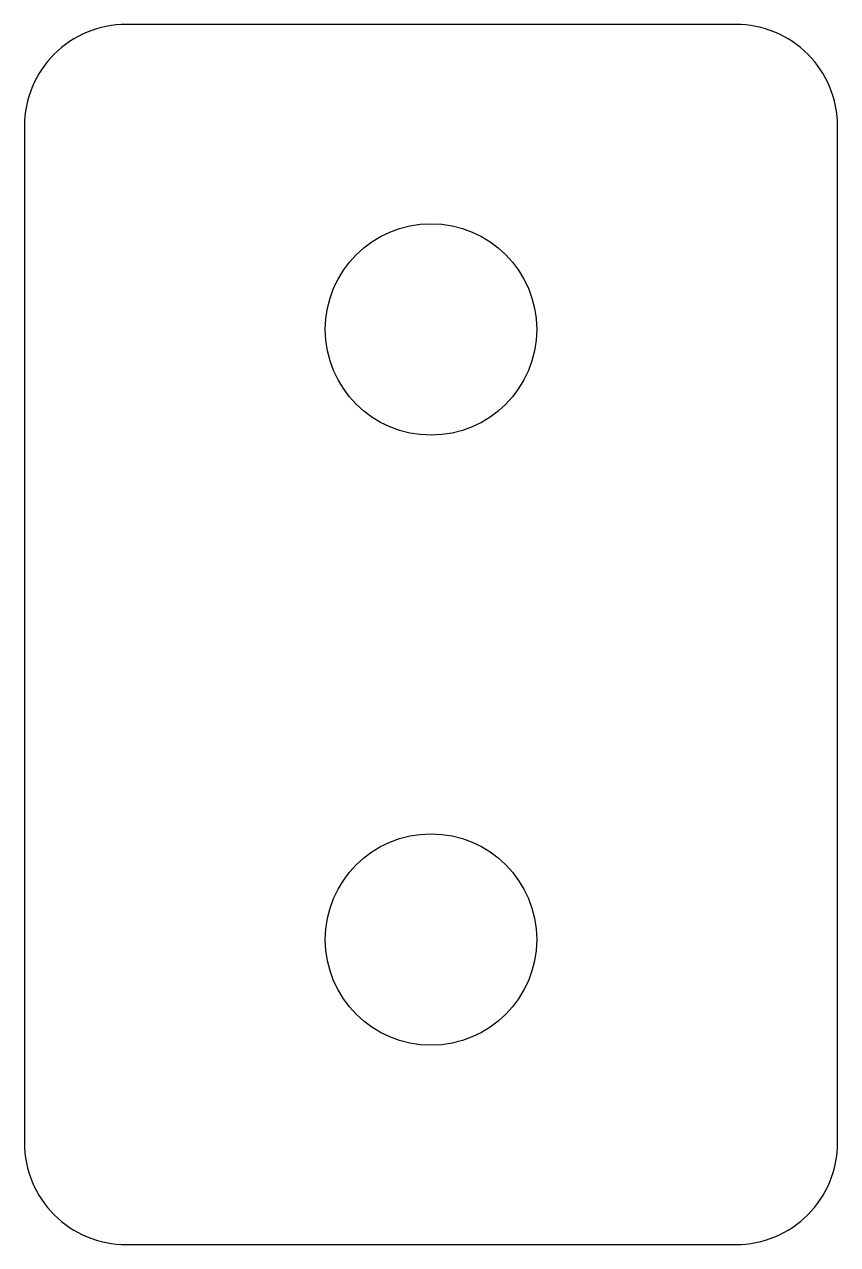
# Model space of a CAD drawing. Header units: inches. Extents: x 0 to 1, y 0 to 1.5.
import ezdxf

# ---------------------------------------------------------------- set-up
doc = ezdxf.new("R2010")
doc.units = ezdxf.units.IN
doc.header["$MEASUREMENT"] = 0

msp = doc.modelspace()

# ---------------------------------------------------------------- linework, layer by layer
msp.add_lwpolyline([(0, 0.125, 0.414214), (0.125, 0), (0.875, 0, 0.414214), (1, 0.125), (1, 1.375, 0.414214), (0.875, 1.5), (0.125, 1.5, 0.414214), (0, 1.375)], format="xyb", close=True)
for centre in [(0.5, 1.125), (0.5, 0.375)]:
    msp.add_circle(centre, 0.13)

doc.saveas('drawing.dxf')
